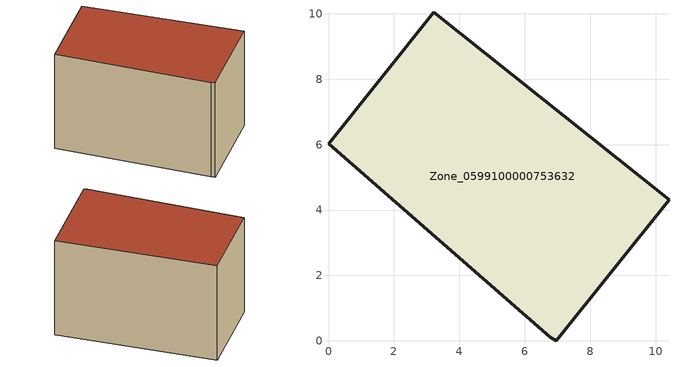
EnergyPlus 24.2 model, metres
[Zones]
Zone_0599100000753632
 floor ground (C_G): 6.97,0 6.78,0.11 0,6.03 3.23,10.05 10.41,4.32 z0.67
 wall outside (C_F): 6.78,0.11 6.97,0 10.41,4.32 3.23,10.05 0,6.03 6.78,0.11 z0.67:6.67
 roof outside (C_R): 10.41,4.32 3.23,10.05 0,6.03 6.78,0.11 6.97,0 z6.67
[BUILDING]
Pand.0599100000753632: North Axis=0; Terrain=City; Loads Convergence Tolerance Value=0.04; Temperature Convergence Tolerance Value=0.4; Solar Distribution=FullExterior; Maximum Number of Warmup Days=25; Minimum Number of Warmup Days=1
[Site:Location]
Rotterdam.The.Hague.AP_ZH_NLD Design_Conditions: Latitude=51.96; Longitude=4.45; Time Zone=1; Elevation=-4.5
[SITE:GROUNDTEMPERATURE:BUILDINGSURFACE]
18, 18, 18, 18, 18, 18, 18, 18, 18, 18, 18, 18
[MATERIAL] Thermal Absorptance=0.9; Solar Absorptance=0.7; Visible Absorptance=0.7
Name | Roughness | Thickness | Conductivity | Density | Specific Heat
G.TI.2006-2014 | MediumSmooth | 0.15 | 0.06 | 540 | 1210
F.TI.2006-2014 | Rough | 0.3 | 0.12 | 1920 | 840
R.TI.2006-2014 | MediumRough | 0.2 | 0.08 | 1500 | 1000
[CONSTRUCTION]
C_G: G.TI.2006-2014
C_F: F.TI.2006-2014
C_R: R.TI.2006-2014
[ZONE]
Zone_0599100000753632: Type=1; Multiplier=1; Ceiling Height=Autocalculate; Volume=Autocalculate; Floor Area=autocalculate; Part of Total Floor Area=Yes
[ZONEINFILTRATION:DESIGNFLOWRATE]
Infil_Zone_0599100000753632: Zone or ZoneList or Space or SpaceList=Zone_0599100000753632; Schedule=AlwaysOn; Design Flow Rate Calculation Method=Flow/Area; Flow Rate per Floor Area=0.0015; Constant Term Coefficient=1; Temperature Term Coefficient=0; Velocity Term Coefficient=0; Velocity Squared Term Coefficient=0
[HVACTEMPLATE:ZONE:IDEALLOADSAIRSYSTEM]
Zone_0599100000753632: Maximum Heating Supply Air Temperature=50; Minimum Cooling Supply Air Temperature=13; Maximum Heating Supply Air Humidity Ratio=0.0156; Minimum Cooling Supply Air Humidity Ratio=0.0077; Heating Limit=NoLimit; Cooling Limit=NoLimit; Dehumidification Control Type=ConstantSensibleHeatRatio; Cooling Sensible Heat Ratio=0.7; Dehumidification Setpoint=60; Humidification Control Type=None; Humidification Setpoint=30; Outdoor Air Method=None; Outdoor Air Flow Rate per Person=0.00944; Outdoor Air Flow Rate per Zone Floor Area=0; Outdoor Air Flow Rate per Zone=0; Demand Controlled Ventilation Type=None; Outdoor Air Economizer Type=NoEconomizer; Heat Recovery Type=None; Sensible Heat Recovery Effectiveness=0.7; Latent Heat Recovery Effectiveness=0.65
[ZONECONTROL:THERMOSTAT]
ThermostatControl_Zone_0599100000753632: Zone or ZoneList=Zone_0599100000753632; Control Type Schedule=DualSetpointControlType; Control 1=Thermostat_Zone_0599100000753632; Temperature Difference Between Cutout And Setpoint=0
[THERMOSTATSETPOINT:DUALSETPOINT]
Thermostat_Zone_0599100000753632: Heating Setpoint Temperature Schedule=HeatingSetpoint_Zone_0599100000753632; Cooling Setpoint Temperature Schedule=CoolingSetpoint_Zone_0599100000753632
[SCHEDULE:COMPACT]
HeatingSetpoint_Zone_0599100000753632: Through: 12/31, For: AllDays, Until: 24:00, 21
CoolingSetpoint_Zone_0599100000753632: Through: 12/31, For: AllDays, Until: 24:00, 24
DualSetpointControlType: Through: 12/31, For: AllDays, Until: 24:00, 4
AlwaysOn: Through: 12/31, For: AllDays, Until: 24:00, 1
